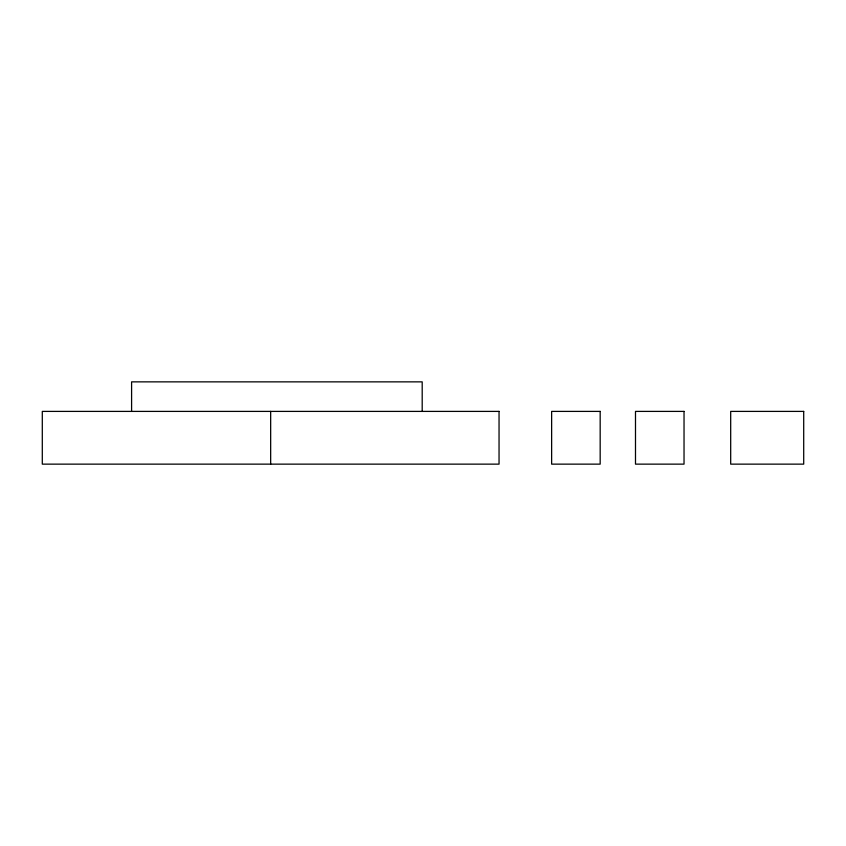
<?xml version="1.0" encoding="UTF-8"?>
<svg xmlns="http://www.w3.org/2000/svg" width="846" height="846" viewBox="0 0 846 846"><rect width="100%" height="100%" fill="white"/><g stroke="black" fill="none" stroke-linecap="round" stroke-linejoin="round"><path stroke-width="1.27" d="M422.196 411.399L422.196 381.863L131.595 381.863L131.595 411.399M270.667 411.399L270.667 464.137M499.045 411.399L42.3 411.399L42.3 464.137L499.045 464.137L499.045 411.399M600.174 411.399L551.634 411.399L551.634 464.137L600.174 464.137L600.174 411.399M684.033 411.399L635.494 411.399L635.494 464.137L684.033 464.137L684.033 411.399M803.7 411.399L730.69 411.399L730.69 464.137L803.7 464.137L803.7 411.399"/></g></svg>
